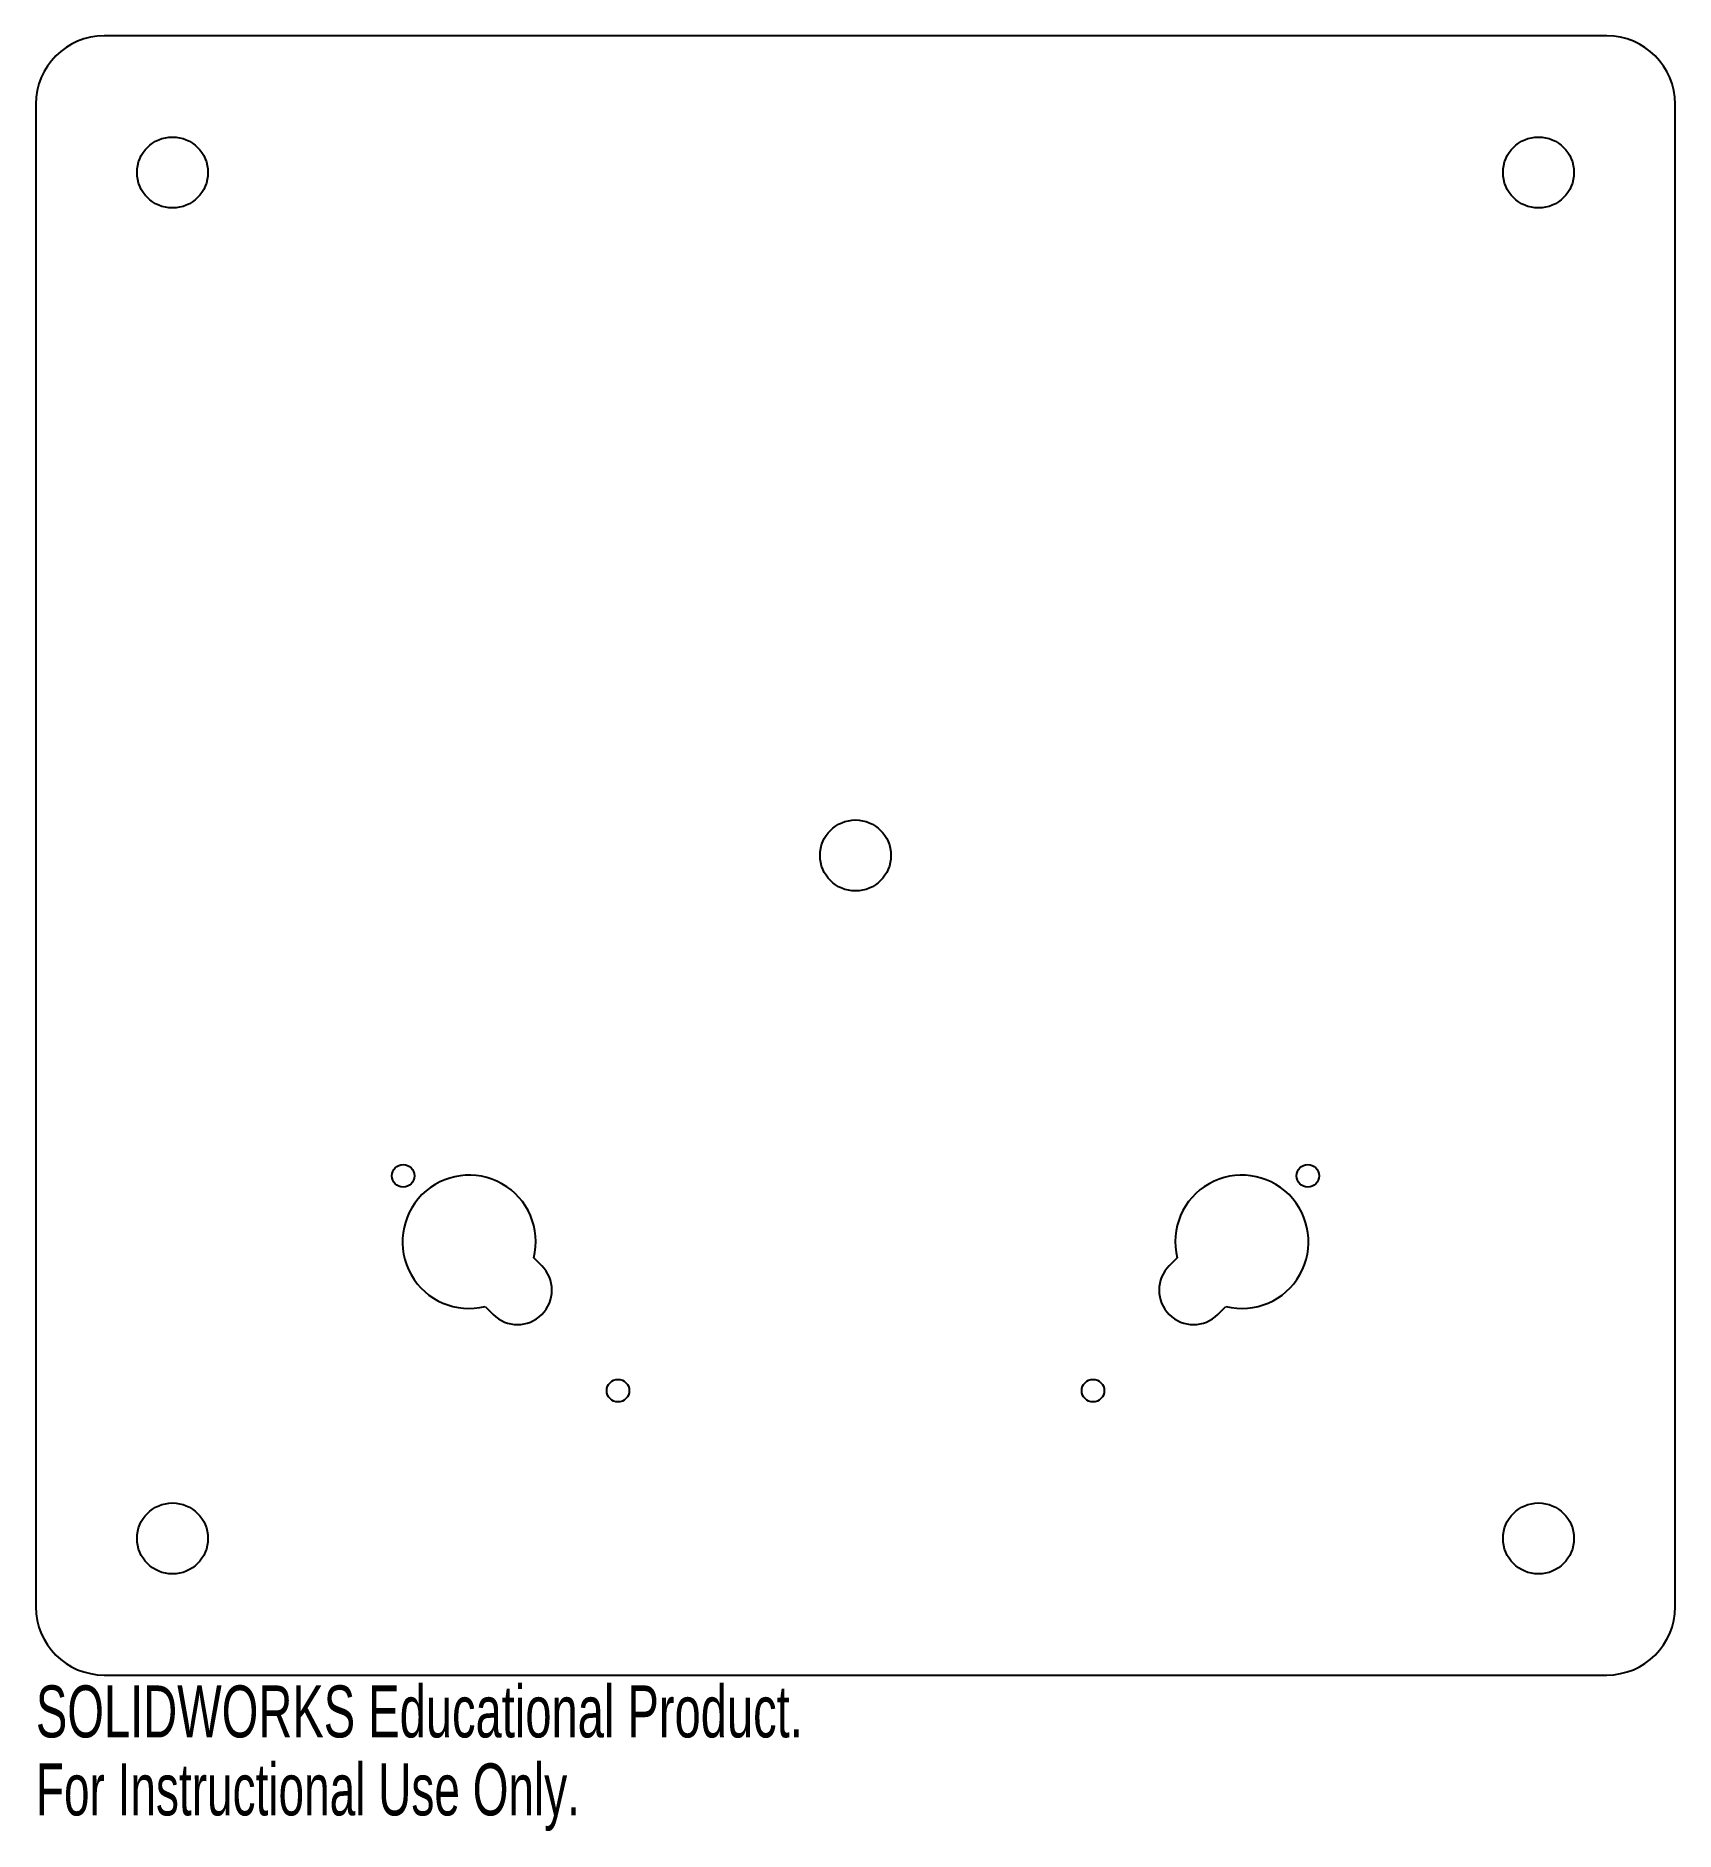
# Model space of a CAD drawing. Extents: x -76 to 76, y -91 to 76.
import ezdxf
from ezdxf.enums import TextEntityAlignment as Align

# ---------------------------------------------------------------- set-up
doc = ezdxf.new("R2010")
doc.units = 0
doc.layers.get('0').update_dxf_attribs({"linetype": 'CONTINUOUS'})

msp = doc.modelspace()

# ---------------------------------------------------------------- linework, layer by layer
at = {"color": 7, "linetype": 'CONTINUOUS'}
for p, q in [((69.85, 76.2), (-69.85, 76.2)), ((-76.2, 69.85), (-76.2, -69.85)), ((76.2, -69.85), (76.2, 69.85)), ((-29.17, -38.15), (-29.9, -37.41)), ((29.9, -37.41), (29.17, -38.15)), ((-34.43, -41.94), (-33.69, -42.67)), ((33.69, -42.67), (34.43, -41.94)), ((-69.85, -76.2), (69.85, -76.2))]:
    msp.add_line(p, q, dxfattribs=at)
for centre, radius in [((-63.5, 63.5), 3.3), ((63.5, 63.5), 3.3), ((0, 0), 3.3), ((-42.06, -29.79), 1.05), ((42.06, -29.79), 1.05), ((-22.08, -49.76), 1.05), ((22.08, -49.76), 1.05), ((-63.5, -63.5), 3.3), ((63.5, -63.5), 3.3)]:
    msp.add_circle(centre, radius, dxfattribs=at)
for centre, radius, start, end in [((-69.85, 69.85), 6.35, 90, 180), ((69.85, 69.85), 6.35, 0, 90), ((-35.92, -35.92), 6.2, 346.073, 283.927), ((35.92, -35.92), 6.2, 256.073, 193.927), ((-31.43, -40.41), 3.2, 225, 45), ((31.43, -40.41), 3.2, 135, 315), ((-69.85, -69.85), 6.35, 180, 270), ((69.85, -69.85), 6.35, 270, 0)]:
    msp.add_arc(centre, radius, start, end, dxfattribs=at)

# ---------------------------------------------------------------- texts
for s, width, p in [('SOLIDWORKS Educational Product.', 0.677419, (-76.2, -83.45)), ('For Instructional Use Only.', 0.661111, (-76.2, -90.7))]:
    msp.add_text(s, height=4.8336, dxfattribs=dict(at, width=width)).set_placement(p, align=Align.BOTTOM_LEFT)

doc.saveas('drawing.dxf')
